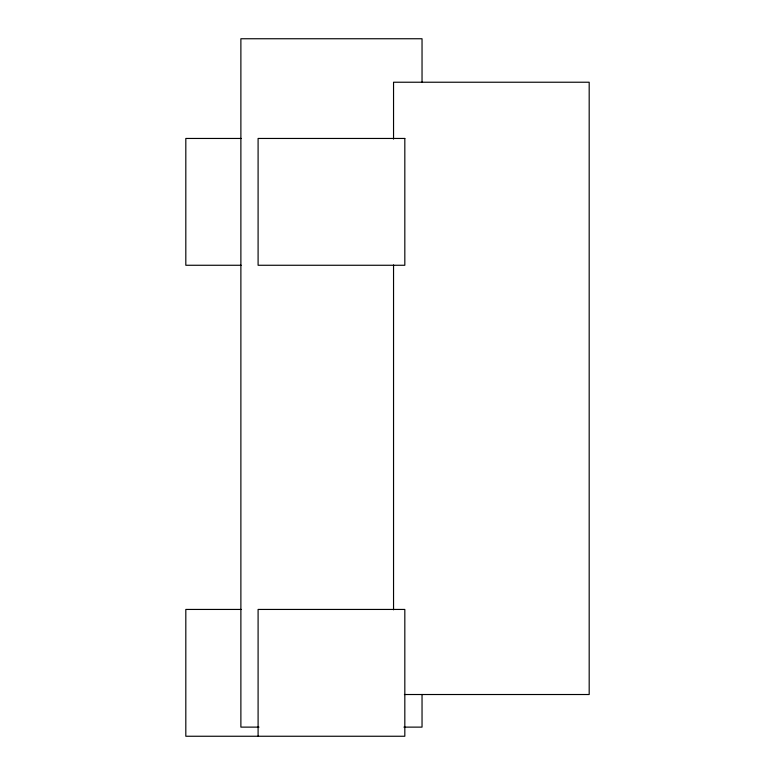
<?xml version="1.0" encoding="UTF-8"?>
<svg xmlns="http://www.w3.org/2000/svg" width="775" height="775" viewBox="0 0 775 775"><rect width="100%" height="100%" fill="white"/><g stroke="black" fill="none" stroke-linecap="round" stroke-linejoin="round"><path stroke-width="1.16" d="M241.141 138.454L185.816 138.454L185.816 265.263L241.141 265.263M241.141 609.441L185.816 609.441L185.816 736.25L404.821 736.25L404.821 609.441L258.094 609.441L258.094 736.25M404.414 694.516L589.184 694.516L589.184 82.227L393.545 82.227L393.545 139.103M258.995 727.124L240.88 727.124L240.88 38.75L422.036 38.75L422.036 82.305M403.92 727.124L422.036 727.124L422.036 694.458M393.545 264.943L393.545 609.809M404.821 138.454L258.094 138.454L258.094 265.263L404.821 265.263L404.821 138.454"/></g></svg>
